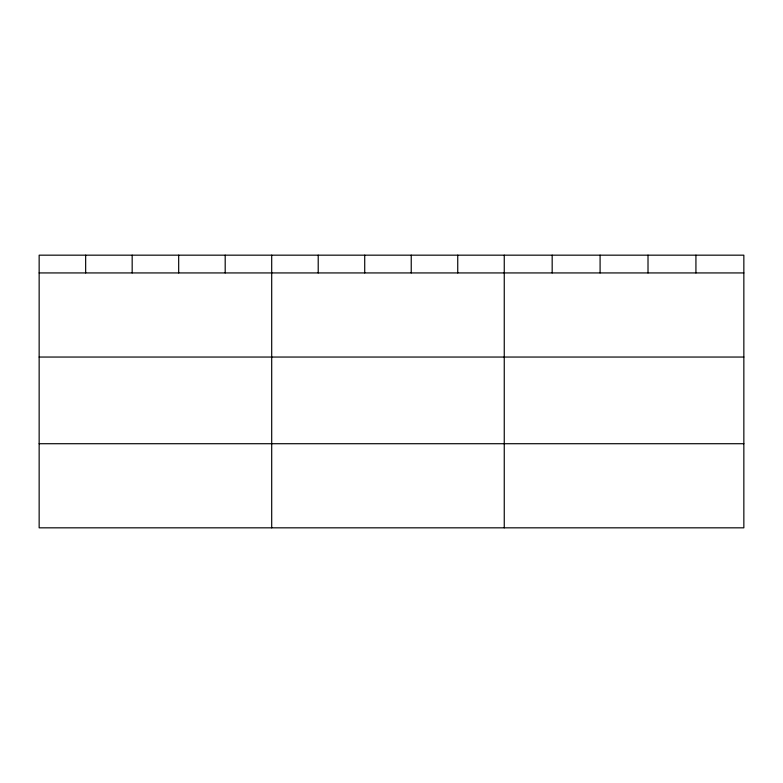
<?xml version="1.0" encoding="UTF-8"?>
<svg xmlns="http://www.w3.org/2000/svg" width="783" height="783" viewBox="0 0 783 783"><rect width="100%" height="100%" fill="white"/><g stroke="black" fill="none" stroke-linecap="round" stroke-linejoin="round"><path stroke-width="1.17" d="M743.85 357.048L743.85 255.17L39.15 255.17L39.15 527.83L743.85 527.83L743.85 357.048L39.15 357.048M39.15 272.934L743.85 272.934M39.15 443.716L743.85 443.716M695.93 255.17L695.93 272.934M648.011 255.17L648.011 272.934M600.091 255.17L600.091 272.934M552.172 255.17L552.172 272.934M504.252 255.17L504.252 527.83M457.742 255.17L457.742 272.934M411.232 255.17L411.232 272.934M364.721 255.17L364.721 272.934M318.211 255.17L318.211 272.934M271.701 255.17L271.701 527.83M225.191 255.17L225.191 272.934M178.681 255.17L178.681 272.934M132.17 255.17L132.17 272.934M85.66 255.17L85.66 272.934"/></g></svg>
